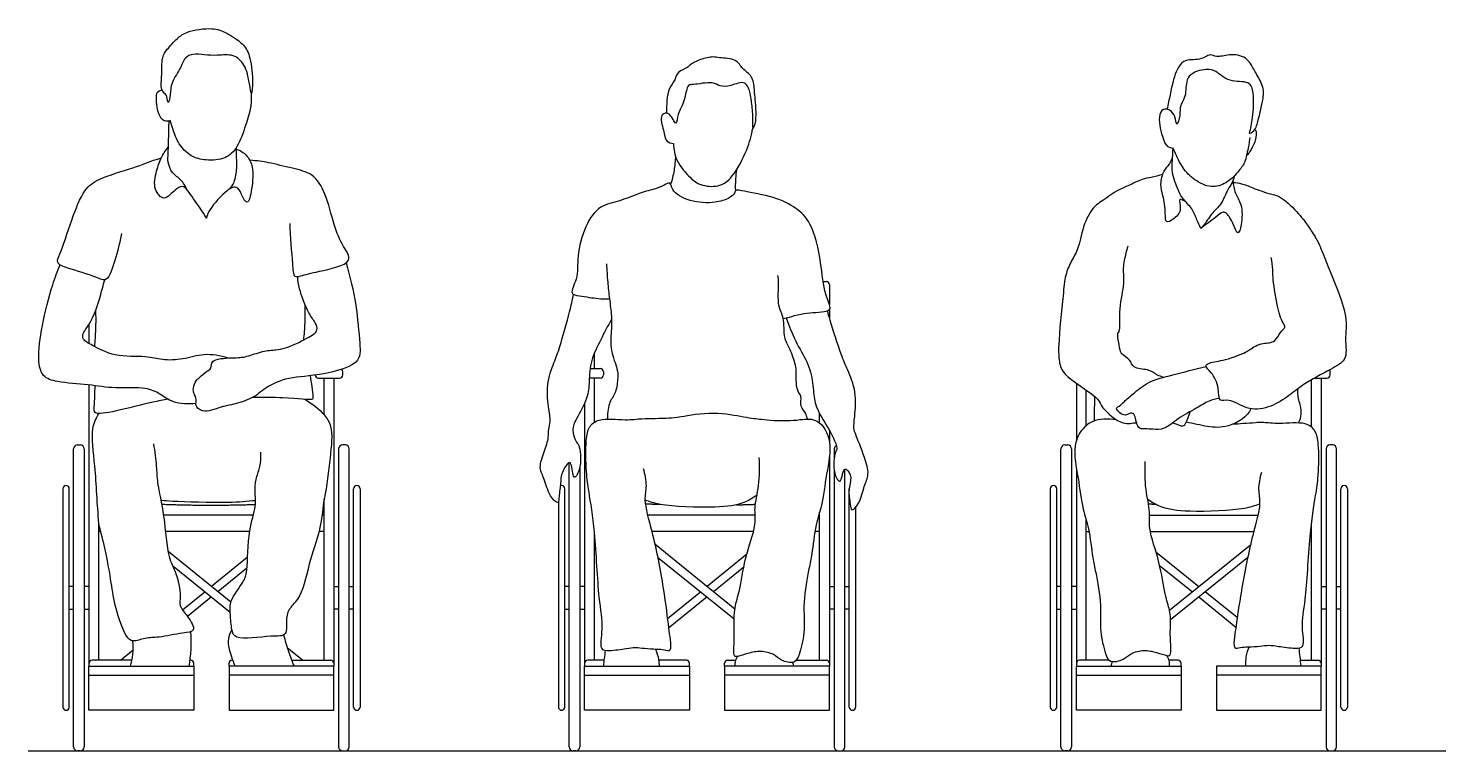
# Model space of a CAD drawing. Header units: millimetres. Extents: x 71.6 to 121.6, y 1.1 to 34.5.
# Drawn here: x 71.892 to 74.639, y 11.506 to 12.913 of the extents above; entities that cross this region are included whole.
import ezdxf

# ---------------------------------------------------------------- set-up
doc = ezdxf.new("R2010")
doc.units = ezdxf.units.MM

msp = doc.modelspace()

# ---------------------------------------------------------------- linework, layer by layer
for p, q in [((73.4523, 12.3647), (73.4523, 12.3491)), ((72.0103, 12.3363), (72.0103, 12.2991)), ((72.9946, 12.2504), (72.9946, 12.2804)), ((72.468, 12.16), (72.468, 12.2313)), ((72.4871, 12.2313), (72.4871, 11.6766)), ((72.9946, 12.1458), (72.9946, 12.2313)), ((74.391, 12.1367), (74.391, 12.2281)), ((74.4101, 12.2313), (74.4101, 11.6766)), ((72.0103, 12.2182), (72.0103, 11.6766)), ((73.9333, 12.2217), (73.9333, 12.1103)), ((73.9524, 12.1387), (73.9524, 12.2084)), ((72.9755, 12.1827), (72.9755, 11.6766)), ((73.4332, 12.1443), (73.4332, 12.1627)), ((73.4523, 12.1299), (73.4523, 12.1076)), ((73.4523, 12.0786), (73.4523, 11.6766)), ((73.9333, 12.0553), (73.9333, 11.6766)), ((72.468, 11.6825), (72.468, 11.9961)), ((74.2901, 11.987), (74.2901, 11.987)), ((73.4332, 11.6825), (73.4332, 11.9703)), ((73.9524, 11.6825), (73.9524, 11.955)), ((72.0294, 11.6825), (72.0294, 11.9488)), ((72.9946, 11.6825), (72.9946, 11.932)), ((74.391, 11.6825), (74.391, 11.9464)), ((73.2681, 11.782), (73.1124, 11.908)), ((74.1146, 11.7797), (74.2724, 11.9073)), ((72.2866, 11.7953), (72.164, 11.8944)), ((72.3192, 11.8829), (72.2487, 11.8259)), ((73.2915, 11.8886), (73.2139, 11.8259)), ((74.0883, 11.8934), (74.1717, 11.8259)), ((71.9803, 11.826), (71.972, 11.826)), ((72.0103, 11.826), (72.0009, 11.826)), ((72.4871, 11.826), (72.4965, 11.826)), ((72.5171, 11.826), (72.5254, 11.826)), ((72.9455, 11.826), (72.9372, 11.826)), ((72.9755, 11.826), (72.9661, 11.826)), ((73.4523, 11.826), (73.4617, 11.826)), ((73.4823, 11.826), (73.4906, 11.826)), ((73.9033, 11.826), (73.895, 11.826)), ((73.9333, 11.826), (73.9239, 11.826)), ((74.4101, 11.826), (74.4195, 11.826)), ((74.4401, 11.826), (74.4484, 11.826)), ((71.972, 11.7815), (71.9803, 11.7815)), ((72.0009, 11.7815), (72.0103, 11.7815)), ((72.4965, 11.7815), (72.4871, 11.7815)), ((72.5254, 11.7815), (72.5171, 11.7815)), ((72.9372, 11.7815), (72.9455, 11.7815)), ((72.9661, 11.7815), (72.9755, 11.7815)), ((73.4617, 11.7815), (73.4523, 11.7815)), ((73.4906, 11.7815), (73.4823, 11.7815)), ((73.895, 11.7815), (73.9033, 11.7815)), ((73.9239, 11.7815), (73.9333, 11.7815)), ((74.4195, 11.7815), (74.4101, 11.7815)), ((74.4484, 11.7815), (74.4401, 11.7815)), ((72.4259, 11.6825), (72.3965, 11.7064)), ((71.8919, 11.5061), (77.3862, 11.5061))]:
    msp.add_line(p, q)
for points in [[(72.3303, 11.9646), (72.1555, 11.9646)], [(72.468, 11.9646), (72.4642, 11.9646)], [(73.3076, 11.9646), (73.0982, 11.9646)], [(73.4332, 11.9646), (73.4315, 11.9646)], [(74.0759, 11.9646), (74.2868, 11.9646)], [(72.0333, 11.9327), (72.0294, 11.9327)], [(72.3231, 11.9327), (72.1592, 11.9327)], [(72.468, 11.9327), (72.4582, 11.9327)], [(73.3043, 11.9327), (73.1065, 11.9327)], [(73.4332, 11.9327), (73.4242, 11.9327)], [(73.9524, 11.9327), (73.9578, 11.9327)], [(74.0773, 11.9327), (74.2786, 11.9327)], [(74.3895, 11.9327), (74.391, 11.9327)], [(73.1177, 11.8833), (73.2667, 11.7628)], [(74.2669, 11.8825), (74.1166, 11.7609)], [(72.1728, 11.8668), (72.2852, 11.7759)], [(72.3179, 11.8614), (72.2613, 11.8157)], [(73.2854, 11.8633), (73.2265, 11.8157)], [(74.0954, 11.8671), (74.1591, 11.8157)], [(72.1925, 11.7804), (72.2361, 11.8157)], [(73.1367, 11.7635), (73.2013, 11.8157)], [(74.2465, 11.7654), (74.1843, 11.8157)], [(72.2487, 11.8055), (72.2021, 11.7678)], [(73.2139, 11.8055), (73.139, 11.7449)], [(74.1717, 11.8055), (74.2439, 11.747)], [(72.0715, 11.6825), (72.0965, 11.7028)], [(72.0103, 11.6534), (72.2144, 11.6534)], [(72.4871, 11.6534), (72.283, 11.6534)], [(72.9755, 11.6534), (73.1796, 11.6534)], [(73.4523, 11.6534), (73.2482, 11.6534)], [(73.9333, 11.6534), (74.1374, 11.6534)], [(74.4101, 11.6534), (74.206, 11.6534)]]:
    msp.add_lwpolyline(points)
for points in [[(72.2144, 11.6707), (72.2144, 11.5849), (72.0103, 11.5849), (72.0103, 11.6707)], [(72.283, 11.6707), (72.283, 11.5849), (72.4871, 11.5849), (72.4871, 11.6707)], [(73.1796, 11.6707), (73.1796, 11.5849), (72.9755, 11.5849), (72.9755, 11.6707)], [(73.2482, 11.6707), (73.2482, 11.5849), (73.4523, 11.5849), (73.4523, 11.6707)], [(74.1374, 11.6707), (74.1374, 11.5849), (73.9333, 11.5849), (73.9333, 11.6707)], [(74.206, 11.6707), (74.206, 11.5849), (74.4101, 11.5849), (74.4101, 11.6707)]]:
    msp.add_lwpolyline(points, close=True)
for centre, radius, start, end in [((73.4459, 12.413), 0.00635, 360, 90), ((72.4569, 12.2377), 0.00635, 182.2264, 270), ((72.4982, 12.2377), 0.00635, 270, 0), ((72.4982, 12.244), 0.00635, 360, 45.6939), ((73.0057, 12.244), 0.00635, 0, 90), ((73.0057, 12.2377), 0.00635, 270, 0), ((73.9222, 12.2377), 0.00635, 211.5405, 248.5269), ((74.4212, 12.2377), 0.00635, 270, 0), ((74.4212, 12.244), 0.00635, 360, 33.9272), ((71.9878, 12.0939), 0.00748, 90, 180), ((71.9934, 12.0939), 0.00748, 0, 90), ((72.504, 12.0939), 0.00748, 90, 180), ((72.5097, 12.0939), 0.00748, 0, 90), ((73.4692, 12.0939), 0.00748, 117.6665, 180), ((73.9107, 12.0939), 0.00748, 90, 180), ((73.9164, 12.0939), 0.00748, 0, 90), ((74.427, 12.0939), 0.00748, 90, 180), ((74.4326, 12.0939), 0.00748, 0, 90), ((71.9656, 12.0163), 0.00635, 90, 180), ((71.9656, 12.0163), 0.00635, 0, 90), ((72.5318, 12.0163), 0.00635, 90, 180), ((72.5318, 12.0163), 0.00635, 0, 90), ((72.9308, 12.0163), 0.00635, 90, 113.4526), ((72.9308, 12.0163), 0.00635, 0, 90), ((73.497, 12.0163), 0.00635, 158.4018, 180), ((73.8886, 12.0163), 0.00635, 90, 180), ((73.8886, 12.0163), 0.00635, 0, 90), ((74.4548, 12.0163), 0.00635, 90, 180), ((74.4548, 12.0163), 0.00635, 0, 90), ((72.0163, 11.6766), 0.00593, 90, 180), ((72.2085, 11.6766), 0.00593, 0, 90), ((72.2889, 11.6766), 0.00593, 90, 180), ((72.4811, 11.6766), 0.00593, 0, 90), ((72.9815, 11.6766), 0.00593, 90, 180), ((73.1737, 11.6766), 0.00593, 0, 90), ((73.2541, 11.6766), 0.00593, 90, 180), ((73.4463, 11.6766), 0.00593, 0, 90), ((73.9393, 11.6766), 0.00593, 90, 180), ((74.1314, 11.6766), 0.00593, 0, 90), ((74.4041, 11.6766), 0.00593, 0, 90), ((71.9656, 11.5913), 0.00635, 180, 270), ((71.9656, 11.5913), 0.00635, 270, 0), ((72.5318, 11.5913), 0.00635, 180, 270), ((72.5318, 11.5913), 0.00635, 270, 0), ((72.9308, 11.5913), 0.00635, 180, 270), ((72.9308, 11.5913), 0.00635, 270, 0), ((73.497, 11.5913), 0.00635, 180, 270), ((73.497, 11.5913), 0.00635, 270, 0), ((73.8886, 11.5913), 0.00635, 180, 270), ((73.8886, 11.5913), 0.00635, 270, 0), ((74.4548, 11.5913), 0.00635, 180, 270), ((74.4548, 11.5913), 0.00635, 270, 0), ((71.9878, 11.5136), 0.00748, 180, 270), ((71.9934, 11.5136), 0.00748, 270, 360), ((72.504, 11.5136), 0.00748, 180, 270), ((72.5097, 11.5136), 0.00748, 270, 0), ((72.953, 11.5136), 0.00748, 180, 270), ((72.9586, 11.5136), 0.00748, 270, 360), ((73.4692, 11.5136), 0.00748, 180, 270), ((73.4749, 11.5136), 0.00748, 270, 0), ((73.9107, 11.5136), 0.00748, 180, 270), ((73.9164, 11.5136), 0.00748, 270, 360), ((74.427, 11.5136), 0.00748, 180, 270), ((74.4326, 11.5136), 0.00748, 270, 0)]:
    msp.add_arc(centre, radius, start, end)
for points, degree, knots in [([(72.3268, 12.7858), (72.328, 12.7859), (72.3298, 12.8163), (72.3249, 12.8589), (72.3107, 12.8837), (72.2783, 12.9042), (72.2507, 12.9151), (72.2009, 12.9076), (72.1824, 12.8937), (72.1621, 12.8716), (72.1511, 12.8562), (72.1527, 12.8185), (72.1496, 12.7961), (72.1567, 12.7858), (72.163, 12.781), (72.1635, 12.7624), (72.1698, 12.7811), (72.1678, 12.8052), (72.1881, 12.8315), (72.1955, 12.856), (72.2136, 12.8635), (72.2352, 12.8609), (72.2602, 12.8589), (72.2923, 12.8635), (72.3156, 12.8414), (72.3224, 12.8087), (72.3257, 12.7858), (72.3268, 12.7858)], 3, [0, 0, 0, 0, 0.290667, 0.68538, 0.985629, 1.329911, 1.648129, 2.042162, 2.322802, 2.627933, 2.876006, 3.22447, 3.497727, 3.684154, 3.851794, 4.044479, 4.232385, 4.523945, 4.850292, 5.133782, 5.370171, 5.633856, 5.924306, 6.241463, 6.54514, 6.89525, 7.147264, 7.147264, 7.147264, 7.147264]), ([(73.2997, 12.7727), (73.3009, 12.7623), (73.3035, 12.7457), (73.301, 12.7107), (73.3096, 12.729), (73.3097, 12.7542), (73.3064, 12.7918), (73.3037, 12.82), (73.282, 12.8327), (73.272, 12.8536), (73.2384, 12.8547), (73.2257, 12.858), (73.2012, 12.8528), (73.1807, 12.8424), (73.1763, 12.8351), (73.1552, 12.8287), (73.1524, 12.8115), (73.1386, 12.7957), (73.1357, 12.7723), (73.1346, 12.7557), (73.135, 12.7472)], 3, [0, 0, 0, 0, 0.319947, 0.598587, 0.774323, 1.074349, 1.431344, 1.726836, 1.997347, 2.26212, 2.573366, 2.784271, 3.064434, 3.332339, 3.497001, 3.745359, 3.97528, 4.230912, 4.506084, 4.794186, 4.794186, 4.794186, 4.794186]), ([(74.2705, 12.7077), (74.28, 12.7114), (74.2862, 12.7257), (74.297, 12.7731), (74.2992, 12.797), (74.2847, 12.8227), (74.2786, 12.8327), (74.2649, 12.859), (74.2317, 12.863), (74.2068, 12.8547), (74.1935, 12.8647), (74.1736, 12.8479), (74.1376, 12.8562), (74.1212, 12.8118), (74.1163, 12.784), (74.1117, 12.7645), (74.1097, 12.755)], 3, [0, 0, 0, 0, 0.285277, 0.709038, 1.016547, 1.332937, 1.550235, 1.864571, 2.209362, 2.515558, 2.735431, 3.024106, 3.36543, 3.753371, 4.089984, 4.418849, 4.418849, 4.418849, 4.418849]), ([(74.2705, 12.7077), (74.273, 12.718), (74.2769, 12.7379), (74.2804, 12.7854), (74.2707, 12.8119), (74.2304, 12.8058), (74.2056, 12.8304), (74.187, 12.8344), (74.1459, 12.8246), (74.1473, 12.7891), (74.143, 12.7737), (74.1346, 12.7619), (74.1361, 12.745), (74.1284, 12.7173), (74.1259, 12.7427), (74.1161, 12.7541), (74.1011, 12.7573), (74.0908, 12.7387), (74.1014, 12.6979), (74.1084, 12.6822), (74.1178, 12.6797), (74.1218, 12.6795)], 3, [0, 0, 0, 0, 0.319143, 0.710056, 0.979211, 1.31572, 1.638783, 1.886452, 2.225261, 2.540245, 2.768081, 2.971456, 3.220675, 3.459106, 3.678319, 3.907473, 4.103143, 4.337721, 4.706986, 4.938421, 5.135535, 5.135535, 5.135535, 5.135535]), ([(73.2997, 12.7727), (73.2997, 12.777), (73.2986, 12.7847), (73.2899, 12.814), (73.2604, 12.7992), (73.2386, 12.7987), (73.2254, 12.8103), (73.1878, 12.8017), (73.1755, 12.8043), (73.1713, 12.7767), (73.1657, 12.7621), (73.157, 12.7475), (73.1546, 12.722), (73.1475, 12.7364), (73.1421, 12.7443), (73.1354, 12.7486), (73.1205, 12.744), (73.1299, 12.7138), (73.1325, 12.692), (73.144, 12.6888), (73.1486, 12.688)], 3, [0, 0, 0, 0, 0.206284, 0.481417, 0.774919, 1.03388, 1.262669, 1.60623, 1.784623, 2.064562, 2.298556, 2.545702, 2.785887, 2.956904, 3.144811, 3.296552, 3.478768, 3.784885, 4.051408, 4.263898, 4.263898, 4.263898, 4.263898]), ([(72.1684, 12.7329), (72.1648, 12.7317), (72.1556, 12.7297), (72.1452, 12.7452), (72.142, 12.7641), (72.141, 12.7812), (72.1434, 12.7909), (72.1527, 12.7926)], 3, [0, 0, 0, 0, 0.220498, 0.483095, 0.771955, 1.047088, 1.262745, 1.262745, 1.262745, 1.262745]), ([(72.3256, 12.7887), (72.3265, 12.7792), (72.3269, 12.7593), (72.3151, 12.7233), (72.3013, 12.6814), (72.2767, 12.6566), (72.2383, 12.6548), (72.2082, 12.6618), (72.1839, 12.6868), (72.1749, 12.7123), (72.1699, 12.7276), (72.1684, 12.7329)], 3, [0, 0, 0, 0, 0.305984, 0.65916, 1.040094, 1.366292, 1.710746, 2.02667, 2.355366, 2.676584, 2.855071, 2.855071, 2.855071, 2.855071]), ([(72.2018, 12.5979), (72.1984, 12.6048), (72.1907, 12.6185), (72.1709, 12.6299), (72.1631, 12.6548), (72.1647, 12.6665), (72.1657, 12.7093), (72.1661, 12.7264), (72.1663, 12.7323)], 3, [0, 0, 0, 0, 0.274309, 0.542098, 0.819818, 1.117372, 1.508265, 1.712144, 1.712144, 1.712144, 1.712144]), ([(73.1486, 12.688), (73.149, 12.6768), (73.1522, 12.6542), (73.1808, 12.6208), (73.2005, 12.6062), (73.2374, 12.6024), (73.2657, 12.6226), (73.2933, 12.6764), (73.3005, 12.7037), (73.3032, 12.7179)], 3, [0, 0, 0, 0, 0.3322, 0.701614, 0.983939, 1.309402, 1.635561, 2.074199, 2.451852, 2.451852, 2.451852, 2.451852]), ([(74.2714, 12.7001), (74.2675, 12.6758), (74.2634, 12.6639), (74.2634, 12.6528), (74.2475, 12.6312), (74.2259, 12.61), (74.1952, 12.6005), (74.1625, 12.6164), (74.1402, 12.6395), (74.1281, 12.6644), (74.1237, 12.6745), (74.1218, 12.6795)], 3, [0, 0, 0, 0, 0.246381, 0.547941, 0.84003, 1.149836, 1.459647, 1.792292, 2.116537, 2.411115, 2.638182, 2.638182, 2.638182, 2.638182]), ([(74.2815, 12.7156), (74.285, 12.7103), (74.2827, 12.6929), (74.2722, 12.674), (74.2684, 12.6682), (74.2641, 12.6636)], 3, [0.1035895, 0.1035895, 0.1035895, 0.1035895, 0.3831945, 0.6861859, 0.9129752, 0.9129752, 0.9129752, 0.9129752]), ([(72.239, 12.5431), (72.2316, 12.5563), (72.2147, 12.5777), (72.1946, 12.6117), (72.1779, 12.5966), (72.1678, 12.5892), (72.1556, 12.5767), (72.1341, 12.5997), (72.1412, 12.635), (72.1502, 12.6602), (72.1584, 12.6737), (72.1649, 12.6815)], 3, [0, 0, 0, 0, 0.398585, 0.731302, 0.967051, 1.188362, 1.402, 1.689101, 2.040509, 2.355477, 2.606687, 2.606687, 2.606687, 2.606687]), ([(72.2974, 12.6774), (72.3078, 12.6738), (72.3198, 12.6638), (72.3309, 12.6417), (72.3287, 12.6034), (72.3195, 12.5635), (72.3071, 12.5903), (72.2981, 12.608), (72.2729, 12.5945), (72.2419, 12.5568), (72.2403, 12.5474), (72.239, 12.5431)], 3, [0.004957, 0.004957, 0.004957, 0.004957, 0.270691, 0.54704, 0.919573, 1.219185, 1.466198, 1.704097, 1.981944, 2.382663, 2.59423, 2.59423, 2.59423, 2.59423]), ([(72.2849, 12.6), (72.288, 12.6041), (72.2945, 12.6128), (72.299, 12.6434), (72.2975, 12.6587), (72.2975, 12.6735), (72.2973, 12.6807)], 3, [0, 0, 0, 0, 0.224209, 0.538914, 0.853254, 1.119914, 1.119914, 1.119914, 1.119914]), ([(74.1757, 12.5231), (74.1732, 12.5288), (74.1677, 12.5399), (74.1595, 12.5623), (74.1401, 12.5798), (74.1294, 12.6006), (74.1179, 12.6364), (74.1207, 12.654), (74.1212, 12.6712), (74.1218, 12.6795)], 3, [0, 0, 0, 0, 0.243821, 0.519241, 0.803178, 1.082641, 1.424103, 1.666701, 1.950289, 1.950289, 1.950289, 1.950289]), ([(72.0734, 12.5132), (72.0709, 12.4953), (72.0613, 12.4643), (72.0475, 12.416), (72.0224, 12.4304), (71.9711, 12.444), (71.9446, 12.4553), (71.9557, 12.4758), (71.9761, 12.5398), (71.9988, 12.5983), (72.03, 12.6218), (72.0976, 12.64), (72.1298, 12.6538), (72.1514, 12.6607)], 3, [0, 0, 0, 0, 0.422662, 0.784785, 1.045592, 1.478071, 1.753068, 1.988787, 2.465729, 2.919923, 3.2676, 3.739645, 4.16341, 4.16341, 4.16341, 4.16341]), ([(72.4013, 12.5327), (72.401, 12.5066), (72.4075, 12.4594), (72.4074, 12.4264), (72.4251, 12.4314), (72.4565, 12.4394), (72.5299, 12.4543), (72.503, 12.49), (72.4862, 12.53), (72.4732, 12.5903), (72.4474, 12.6308), (72.4067, 12.6398), (72.3597, 12.6515), (72.3393, 12.6545), (72.3232, 12.6559)], 3, [0, 0, 0, 0, 0.506111, 0.793399, 0.98696, 1.337789, 1.782944, 2.088749, 2.478729, 2.93054, 3.312778, 3.674831, 4.072704, 4.391662, 4.391662, 4.391662, 4.391662]), ([(73.1524, 12.6637), (73.1522, 12.6543), (73.1502, 12.6344), (73.1459, 12.6177), (73.1431, 12.6089)], 3, [0.0417747, 0.0417747, 0.0417747, 0.0417747, 0.3255057, 0.6262735, 0.6262735, 0.6262735, 0.6262735]), ([(74.1464, 12.5746), (74.143, 12.577), (74.1291, 12.5849), (74.1408, 12.5576), (74.1235, 12.5409), (74.1062, 12.5318), (74.1073, 12.5552), (74.1026, 12.5867), (74.0958, 12.6081), (74.1026, 12.6359), (74.1154, 12.6473), (74.1193, 12.658), (74.1209, 12.6631)], 3, [0, 0, 0, 0, 0.200871, 0.445128, 0.723921, 0.930444, 1.163273, 1.492756, 1.765233, 2.057057, 2.290443, 2.518231, 2.518231, 2.518231, 2.518231]), ([(73.3622, 12.3479), (73.3663, 12.3487), (73.3754, 12.3501), (73.3969, 12.358), (73.44, 12.3601), (73.4586, 12.3647), (73.4405, 12.3984), (73.4376, 12.455), (73.4192, 12.5346), (73.3883, 12.5632), (73.3476, 12.5845), (73.2863, 12.595), (73.2682, 12.5992), (73.269, 12.5917), (73.2564, 12.5803), (73.2282, 12.5716), (73.1813, 12.5734), (73.1441, 12.5941), (73.1438, 12.6151), (73.129, 12.6062), (73.1131, 12.5996), (73.0822, 12.5923), (73.0444, 12.5752), (73.0036, 12.5689), (72.9752, 12.5282), (72.9599, 12.4688), (72.9638, 12.4266), (72.9444, 12.3946), (72.9676, 12.3914), (73.0003, 12.3862), (73.014, 12.3859), (73.0239, 12.386)], 3, [0, 0, 0, 0, 0.202462, 0.480416, 0.86258, 1.060934, 1.371148, 1.818556, 2.303033, 2.66596, 3.050369, 3.436062, 3.674929, 3.887631, 4.117243, 4.418338, 4.811664, 5.170654, 5.381842, 5.57561, 5.817448, 6.133971, 6.502013, 6.855569, 7.24611, 7.664163, 8.04275, 8.34631, 8.574417, 8.92312, 9.128731, 9.128731, 9.128731, 9.128731]), ([(73.2713, 12.6368), (73.2697, 12.6257), (73.2687, 12.608), (73.2691, 12.599), (73.2693, 12.5964)], 3, [0.0543538, 0.0543538, 0.0543538, 0.0543538, 0.3519768, 0.477917, 0.477917, 0.477917, 0.477917]), ([(74.1015, 12.6281), (74.0936, 12.6258), (74.0786, 12.6221), (74.0587, 12.6186), (74.0365, 12.6065), (74.0093, 12.5964), (73.9841, 12.5757), (73.9683, 12.5677), (73.9457, 12.5321), (73.9397, 12.4866), (73.9235, 12.4608), (73.9104, 12.4304), (73.9078, 12.3915), (73.897, 12.2961), (73.8998, 12.2612), (73.9072, 12.234), (73.9767, 12.1964), (73.9809, 12.1749), (74.0216, 12.1379), (74.042, 12.1444), (74.0504, 12.1448)], 3, [0, 0, 0, 0, 0.281282, 0.531808, 0.928888, 1.233535, 1.684712, 1.925236, 2.284936, 2.671475, 2.982953, 3.295258, 3.657952, 4.214846, 4.55945, 4.966396, 5.689384, 5.944048, 6.314497, 6.557356, 6.557356, 6.557356, 6.557356]), ([(74.2408, 12.625), (74.2396, 12.6199), (74.2361, 12.6093), (74.2273, 12.599), (74.2158, 12.5684), (74.1985, 12.5556), (74.1834, 12.5307), (74.1782, 12.5258), (74.1757, 12.5231)], 3, [0, 0, 0, 0, 0.224928, 0.436274, 0.751728, 1.024544, 1.322381, 1.508508, 1.508508, 1.508508, 1.508508]), ([(74.2382, 12.6162), (74.2388, 12.608), (74.2411, 12.5906), (74.257, 12.5702), (74.2562, 12.5328), (74.248, 12.507), (74.2391, 12.5318), (74.2293, 12.5503), (74.2182, 12.5574), (74.204, 12.543), (74.1852, 12.5306), (74.1757, 12.5231)], 3, [0, 0, 0, 0, 0.28278, 0.56655, 0.921782, 1.15329, 1.390323, 1.665476, 1.842352, 2.078439, 2.419569, 2.419569, 2.419569, 2.419569]), ([(74.2385, 12.6126), (74.2441, 12.6122), (74.256, 12.6108), (74.2764, 12.6017), (74.312, 12.5891), (74.3288, 12.587), (74.3594, 12.5614), (74.3805, 12.5336), (74.3875, 12.5232), (74.4058, 12.4956), (74.4166, 12.4637), (74.4471, 12.3928), (74.461, 12.3466), (74.4565, 12.3097), (74.459, 12.2868), (74.4575, 12.2649), (74.4269, 12.2474), (74.3741, 12.2201), (74.3457, 12.1946), (74.3067, 12.1722), (74.264, 12.1684), (74.2329, 12.1934), (74.2093, 12.1829), (74.2121, 12.2138), (74.1986, 12.2418), (74.1818, 12.255), (74.1938, 12.2629), (74.2242, 12.2658), (74.2629, 12.2812), (74.2724, 12.2882), (74.2928, 12.3016), (74.3196, 12.2991), (74.33, 12.3218), (74.342, 12.3308), (74.3326, 12.3418), (74.3234, 12.3745), (74.3157, 12.4244), (74.3162, 12.4423), (74.3139, 12.4586), (74.3129, 12.4667)], 3, [0, 0, 0, 0, 0.232466, 0.505504, 0.854161, 1.082082, 1.583456, 2.050698, 2.260121, 2.580583, 3.054543, 3.76419, 4.319227, 4.652978, 4.933099, 5.176831, 5.502356, 5.944812, 6.296602, 6.635722, 6.990867, 7.347997, 7.584097, 7.855543, 8.186005, 8.416191, 8.582883, 8.906075, 9.274323, 9.461186, 9.851335, 10.134121, 10.339423, 10.533558, 10.726005, 11.20166, 11.770272, 12.008846, 12.290255, 12.290255, 12.290255, 12.290255]), ([(74.0912, 12.2374), (74.0851, 12.2414), (74.0735, 12.2498), (74.0425, 12.2491), (74.0393, 12.2684), (74.0202, 12.2775), (74.018, 12.2887), (74.0113, 12.3205), (74.02, 12.3205), (74.0154, 12.3709), (74.0288, 12.4157), (74.023, 12.4442), (74.0302, 12.4745), (74.0326, 12.4841), (74.034, 12.4888)], 3, [0, 0, 0, 0, 0.265638, 0.558683, 0.78642, 1.033459, 1.221802, 1.44809, 1.676814, 2.009306, 2.395825, 2.70447, 3.012944, 3.231408, 3.231408, 3.231408, 3.231408]), ([(72.2185, 12.1823), (72.2041, 12.1801), (72.1736, 12.1822), (72.1487, 12.2013), (72.1198, 12.2152), (72.0598, 12.2103), (72.0104, 12.2194), (71.9503, 12.2227), (71.9182, 12.2333), (71.9094, 12.2705), (71.9182, 12.3352), (71.9364, 12.4063), (71.9489, 12.4398), (71.954, 12.4522)], 3, [0, 0, 0, 0, 0.379379, 0.693943, 1.011177, 1.447126, 1.865995, 2.309109, 2.621616, 2.948179, 3.414896, 3.933167, 4.24, 4.24, 4.24, 4.24]), ([(72.511, 12.4562), (72.5189, 12.4292), (72.5315, 12.3761), (72.5374, 12.3016), (72.5408, 12.2538), (72.4443, 12.2343), (72.389, 12.2329), (72.3463, 12.2079), (72.3354, 12.1956), (72.2983, 12.1809), (72.269, 12.177), (72.2322, 12.1614), (72.2158, 12.1789), (72.2213, 12.1898), (72.2139, 12.2018), (72.2127, 12.2118), (72.2182, 12.2276), (72.226, 12.2327), (72.2386, 12.245), (72.25, 12.2496), (72.2461, 12.2695), (72.291, 12.271), (72.3174, 12.2721), (72.3473, 12.2847), (72.3746, 12.2867), (72.3933, 12.289), (72.4342, 12.308), (72.4585, 12.3233), (72.4506, 12.3411), (72.4369, 12.3578), (72.4186, 12.4057), (72.4174, 12.4212), (72.4167, 12.4292)], 3, [0, 0, 0, 0, 0.52614, 1.022063, 1.371461, 1.903612, 2.355524, 2.73514, 2.970333, 3.318449, 3.647127, 3.993693, 4.233547, 4.417449, 4.622085, 4.806387, 5.031176, 5.209026, 5.447832, 5.636625, 5.84339, 6.196357, 6.508234, 6.829283, 7.123582, 7.373167, 7.761947, 8.049996, 8.267144, 8.54185, 8.946278, 9.227727, 9.227727, 9.227727, 9.227727]), ([(73.0183, 12.4542), (73.0187, 12.4423), (73.0202, 12.4184), (73.0237, 12.3864), (73.0286, 12.3516), (73.0277, 12.3228), (73.0245, 12.2855), (73.0402, 12.25), (73.0403, 12.2325), (73.0377, 12.2033), (73.0233, 12.1863), (73.0201, 12.1665), (73.0198, 12.1517)], 3, [0, 0, 0, 0, 0.360742, 0.706313, 1.060622, 1.385481, 1.755616, 2.123698, 2.378921, 2.694762, 2.985295, 3.284241, 3.284241, 3.284241, 3.284241]), ([(72.2813, 12.2707), (72.2663, 12.2753), (72.2341, 12.2809), (72.1941, 12.267), (72.1527, 12.2659), (72.1199, 12.2755), (72.0606, 12.2716), (72.0194, 12.2942), (71.9978, 12.3056), (71.9974, 12.3202), (72.0215, 12.347), (72.036, 12.4067), (72.0395, 12.4174), (72.041, 12.4229)], 3, [0, 0, 0, 0, 0.393464, 0.765683, 1.125802, 1.461501, 1.898611, 2.294595, 2.560295, 2.745175, 3.088093, 3.535066, 3.771228, 3.771228, 3.771228, 3.771228]), ([(73.4095, 12.1519), (73.4085, 12.1558), (73.4068, 12.1641), (73.3942, 12.1759), (73.3996, 12.1977), (73.3865, 12.2082), (73.3881, 12.2459), (73.3862, 12.2599), (73.3746, 12.292), (73.3627, 12.3097), (73.3654, 12.3501), (73.3504, 12.3706), (73.3543, 12.4175), (73.3526, 12.4267), (73.3521, 12.4315)], 3, [0, 0, 0, 0, 0.199335, 0.427301, 0.678373, 0.901531, 1.23974, 1.470908, 1.793804, 2.065963, 2.413131, 2.707719, 3.087502, 3.30568, 3.30568, 3.30568, 3.30568]), ([(73.028, 12.3458), (73.0204, 12.3329), (73.007, 12.3063), (72.9868, 12.267), (72.9843, 12.2248), (72.9826, 12.1922), (72.9598, 12.1536), (72.9495, 12.1321), (72.9584, 12.1065), (72.9658, 12.1024), (72.9712, 12.0618), (72.9527, 12.0253), (72.9508, 12.068), (72.9424, 12.0678), (72.9291, 12.0447), (72.9296, 12.0274), (72.9255, 12.0046), (72.9253, 11.9839), (72.9048, 12.0038), (72.8986, 12.0349), (72.885, 12.057), (72.8973, 12.0879), (72.9061, 12.1157), (72.9048, 12.1319), (72.9096, 12.148), (72.9059, 12.172), (72.8996, 12.2188), (72.9161, 12.2626), (72.9279, 12.292), (72.9467, 12.3616), (72.9515, 12.383), (72.954, 12.3943)], 3, [0, 0, 0, 0, 0.383904, 0.76435, 1.130623, 1.459903, 1.841753, 2.107994, 2.349974, 2.563949, 2.96288, 3.260067, 3.577301, 3.760791, 4.071104, 4.338152, 4.650654, 4.828951, 5.069914, 5.400529, 5.682465, 6.004395, 6.315328, 6.541375, 6.767043, 7.046169, 7.440461, 7.824457, 8.157399, 8.635622, 8.973325, 8.973325, 8.973325, 8.973325]), ([(72.0215, 12.293), (72.0225, 12.3042), (72.024, 12.3265), (72.0241, 12.3514), (72.0237, 12.3638)], 3, [0, 0, 0, 0, 0.3319622, 0.6817986, 0.6817986, 0.6817986, 0.6817986]), ([(72.4302, 12.3768), (72.4308, 12.3645), (72.431, 12.3397), (72.4292, 12.317), (72.4279, 12.3057)], 3, [0, 0, 0, 0, 0.3488884, 0.6833372, 0.6833372, 0.6833372, 0.6833372]), ([(73.368, 12.349), (73.3805, 12.3139), (73.395, 12.2878), (73.4169, 12.2494), (73.4212, 12.2073), (73.4242, 12.1749), (73.4486, 12.1373), (73.4598, 12.1162), (73.4692, 12.0929), (73.462, 12.0886), (73.4583, 12.0478), (73.4753, 12.0205), (73.4784, 12.0548), (73.4868, 12.0549), (73.4971, 12.0408), (73.4879, 12.0125), (73.4929, 11.9899), (73.4941, 11.9692), (73.5136, 11.99), (73.5186, 12.0213), (73.5312, 12.0439), (73.5185, 12.0855), (73.5046, 12.1179), (73.499, 12.1338), (73.5017, 12.1579), (73.5061, 12.205), (73.4877, 12.248), (73.4747, 12.2769), (73.4561, 12.3358), (73.4499, 12.3571), (73.4484, 12.3625)], 3, [0, 0, 0, 0, 0.383904, 0.76435, 1.130623, 1.459903, 1.841753, 2.107994, 2.349974, 2.563949, 2.96288, 3.260067, 3.577301, 3.760791, 4.071104, 4.338152, 4.650654, 4.828951, 5.069914, 5.400529, 5.682465, 6.004395, 6.541375, 6.767043, 7.046169, 7.440461, 7.824457, 8.157399, 8.635622, 8.808395, 8.808395, 8.808395, 8.808395]), ([(74.2118, 12.1918), (74.2049, 12.1908), (74.1905, 12.1878), (74.1666, 12.1719), (74.1314, 12.1546), (74.1062, 12.1307), (74.0824, 12.1319), (74.0674, 12.1329), (74.0502, 12.1319), (74.0495, 12.1602), (74.038, 12.1655), (74.0268, 12.1548), (74.0073, 12.1736), (74.0167, 12.1758), (74.0266, 12.1866), (74.0447, 12.2014), (74.0739, 12.2268), (74.1222, 12.2374), (74.1641, 12.2495), (74.1858, 12.2544)], 3, [0, 0, 0, 0, 0.259085, 0.561469, 0.921195, 1.250551, 1.515754, 1.740268, 1.945556, 2.223926, 2.394575, 2.611642, 2.820518, 3.038796, 3.263199, 3.5331, 3.880603, 4.278734, 4.742213, 4.742213, 4.742213, 4.742213]), ([(72.4413, 12.2362), (72.4429, 12.2237), (72.4468, 12.1956), (72.4466, 12.1872), (72.4109, 12.1938), (72.3494, 12.1938), (72.3282, 12.1936)], 3, [0.0467003, 0.0467003, 0.0467003, 0.0467003, 0.3394529, 0.4782152, 0.7553974, 0.9009846, 0.9009846, 0.9009846, 0.9009846]), ([(72.1645, 12.1903), (72.1555, 12.1888), (72.1263, 12.1836), (72.0611, 12.1658), (72.0179, 12.1595), (72.0216, 12.1754), (72.0216, 12.2125), (72.0227, 12.2166)], 3, [0.217005, 0.217005, 0.217005, 0.217005, 0.407075, 0.780897, 1.11995, 1.3012, 1.506014, 1.506014, 1.506014, 1.506014]), ([(74.3656, 12.1443), (74.3679, 12.1481), (74.3724, 12.1561), (74.3701, 12.1803), (74.3647, 12.1914), (74.3644, 12.2049), (74.3652, 12.2112)], 3, [0, 0, 0, 0, 0.2097362, 0.4835642, 0.6903293, 0.9410086, 0.9410086, 0.9410086, 0.9410086]), ([(73.9687, 12.196), (73.9682, 12.1827), (73.9679, 12.159), (73.9678, 12.15), (73.9677, 12.1485)], 3, [0.1361753, 0.1361753, 0.1361753, 0.1361753, 0.2744638, 0.3131949, 0.3131949, 0.3131949, 0.3131949]), ([(74.2728, 12.172), (74.268, 12.1571), (74.2298, 12.1334), (74.1892, 12.1361), (74.1608, 12.1431), (74.1473, 12.1457)], 3, [0.250282, 0.250282, 0.250282, 0.250282, 0.702863, 1.081344, 1.454098, 1.454098, 1.454098, 1.454098]), ([(72.0294, 11.9488), (72.0264, 11.9858), (72.0237, 12.0561), (72.0125, 12.1324), (72.0244, 12.1534), (72.0294, 12.1628)], 3, [6.815526, 6.815526, 6.815526, 6.815526, 7.420216, 7.910452, 8.233641, 8.233641, 8.233641, 8.233641]), ([(72.468, 12.16), (72.4734, 12.1532), (72.4863, 12.1377), (72.4796, 12.0729), (72.4739, 12.0224), (72.468, 11.9961)], 3, [0.483087, 0.483087, 0.483087, 0.483087, 0.775281, 1.223423, 1.739092, 1.739092, 1.739092, 1.739092]), ([(73.0896, 12.0555), (73.0928, 12.0448), (73.0975, 12.0214), (73.0893, 11.9924), (73.1091, 11.9291), (73.1297, 11.8242), (73.1384, 11.7481), (73.1418, 11.7253), (73.1448, 11.6978), (73.1296, 11.703), (73.1139, 11.7036), (73.0935, 11.7044), (73.0744, 11.7075), (73.0563, 11.7043), (73.0253, 11.6999), (73.0032, 11.7016), (73.0136, 11.749), (73.0017, 11.8034), (72.9972, 11.929), (72.9842, 12.0097), (72.9781, 12.0476), (72.9773, 12.1109), (72.983, 12.1367), (73.0033, 12.1552), (73.055, 12.1486), (73.0863, 12.1533), (73.113, 12.1528), (73.1444, 12.1545), (73.1546, 12.1547), (73.2267, 12.1682), (73.2941, 12.1539), (73.317, 12.1521), (73.344, 12.1483), (73.3793, 12.1486), (73.4076, 12.1524), (73.4328, 12.1539), (73.4597, 12.1072), (73.4456, 12.0449), (73.4388, 11.9834), (73.4249, 11.9481), (73.4187, 11.8883), (73.4121, 11.8611), (73.3995, 11.7912), (73.4062, 11.7396), (73.3943, 11.6945), (73.3853, 11.6743), (73.3572, 11.6809), (73.3445, 11.695), (73.3179, 11.7015), (73.2947, 11.6962), (73.2729, 11.6889), (73.2645, 11.6889), (73.2676, 11.725), (73.2666, 11.746), (73.2662, 11.7849), (73.2789, 11.8185), (73.2861, 11.8803), (73.3112, 11.9453), (73.3048, 11.9782), (73.3167, 12.0234), (73.3166, 12.0588), (73.3158, 12.0769)], 3, [0, 0, 0, 0, 0.333732, 0.637589, 1.093118, 1.713585, 2.239349, 2.52443, 2.783088, 2.980512, 3.23493, 3.560141, 3.826909, 4.088428, 4.43688, 4.677909, 5.029953, 5.509584, 6.159394, 6.672867, 7.035186, 7.480717, 7.794619, 8.09416, 8.527527, 8.877513, 9.187332, 9.527143, 9.90027, 10.311912, 10.695411, 11.134684, 11.462645, 11.902385, 11.902385, 12.258868, 12.67263, 13.125004, 13.583085, 13.94826, 14.379296, 14.693713, 15.167883, 15.633852, 16.019191, 16.266724, 16.566911, 16.829049, 17.136415, 17.442793, 17.717717, 17.930535, 18.196869, 18.471279, 18.865576, 19.214747, 19.669156, 20.147438, 20.470576, 20.854759, 21.277051, 21.277051, 21.277051, 21.277051]), ([(74.0127, 12.1497), (73.9937, 12.1535), (73.9695, 12.1519), (73.9517, 12.1397), (73.943, 12.1295), (73.937, 12.1215), (73.9252, 12.093), (73.9377, 12.0375), (73.9445, 11.9761), (73.9583, 11.9407), (73.9646, 11.881), (73.9711, 11.8538), (73.9838, 11.7839), (73.977, 11.7445), (73.9889, 11.6964), (73.998, 11.6762), (74.026, 11.6828), (74.0388, 11.6969), (74.0653, 11.7034), (74.0885, 11.6981), (74.1104, 11.6908), (74.1188, 11.6907), (74.1157, 11.73), (74.1167, 11.751), (74.117, 11.7776), (74.1043, 11.8112), (74.0972, 11.873), (74.072, 11.938), (74.0784, 11.9708), (74.0665, 12.016), (74.0667, 12.0514), (74.0674, 12.0695)], 3, [-0.991335, -0.991335, -0.991335, -0.991335, -0.363499, 0, 0, 0, 0.267177, 0.71955, 1.177632, 1.542806, 1.973842, 2.288259, 2.76243, 3.228398, 3.613737, 3.86127, 4.161457, 4.423596, 4.730961, 5.037339, 5.312263, 5.525082, 5.791416, 6.065826, 6.460123, 6.809293, 7.263702, 7.741985, 8.065122, 8.449306, 8.871597, 8.871597, 8.871597, 8.871597]), ([(74.1214, 12.1448), (74.1292, 12.1417), (74.1412, 12.1354), (74.1481, 12.1456), (74.1518, 12.1581), (74.1547, 12.1662)], 3, [7.1564066, 7.1564066, 7.1564066, 7.1564066, 7.3740851, 7.5548432, 7.7977252, 7.7977252, 7.7977252, 7.7977252]), ([(74.2937, 12.0481), (74.2905, 12.0374), (74.2858, 12.0141), (74.2939, 11.985), (74.2741, 11.9217), (74.2536, 11.8169), (74.2448, 11.7531), (74.2415, 11.7303), (74.2384, 11.7027), (74.2537, 11.7079), (74.2693, 11.7086), (74.2897, 11.7093), (74.3088, 11.7124), (74.3269, 11.7093), (74.358, 11.7049), (74.3801, 11.7066), (74.3696, 11.7539), (74.3816, 11.7961), (74.3861, 11.9217), (74.3991, 12.0023), (74.4052, 12.0403), (74.406, 12.1036), (74.4002, 12.1293), (74.38, 12.1479), (74.3283, 12.1413), (74.2969, 12.1459), (74.2719, 12.1437), (74.2498, 12.1423), (74.2374, 12.1417)], 3, [0, 0, 0, 0, 0.333732, 0.637589, 1.093118, 1.713585, 2.239349, 2.52443, 2.783088, 2.980512, 3.23493, 3.560141, 3.826909, 4.088428, 4.43688, 4.677909, 5.029953, 5.509584, 6.159394, 6.672867, 7.035186, 7.480717, 7.794619, 8.09416, 8.527527, 8.877513, 9.187332, 10.150231, 10.150231, 10.150231, 10.150231]), ([(72.136, 12.1036), (72.1381, 12.0891), (72.1422, 12.0593), (72.1424, 12.0266), (72.1584, 11.9634), (72.1619, 11.8829), (72.1807, 11.8553), (72.1902, 11.8077), (72.1847, 11.7878), (72.2026, 11.7692), (72.2215, 11.7371), (72.19, 11.7361), (72.1469, 11.7255), (72.1207, 11.7273), (72.0956, 11.7165), (72.0797, 11.7302), (72.0609, 11.7852), (72.0537, 11.8335), (72.0448, 11.8874), (72.0338, 11.9309), (72.0294, 11.9488)], 3, [0, 0, 0, 0, 0.410896, 0.763305, 1.266395, 1.817767, 2.17953, 2.598605, 2.867225, 3.178641, 3.505807, 3.791236, 4.208971, 4.528524, 4.826094, 5.077782, 5.541549, 5.983283, 6.484959, 6.815526, 6.815526, 6.815526, 6.815526]), ([(72.468, 11.9961), (72.4662, 11.9786), (72.4601, 11.929), (72.4409, 11.8839), (72.4257, 11.8065), (72.4022, 11.7872), (72.3924, 11.765), (72.3985, 11.7272), (72.3635, 11.7315), (72.2947, 11.7194), (72.2876, 11.7425), (72.2857, 11.7725), (72.2829, 11.7986), (72.3123, 11.8349), (72.3196, 11.8572), (72.3193, 11.9356), (72.3367, 11.9798), (72.333, 12.0093), (72.3342, 12.0345), (72.3436, 12.0563), (72.3455, 12.0756), (72.3451, 12.0834), (72.3447, 12.0872)], 3, [1.739092, 1.739092, 1.739092, 1.739092, 2.008605, 2.534161, 3.066374, 3.393704, 3.695359, 4.032126, 4.358781, 4.855698, 5.114703, 5.452512, 5.770968, 6.174737, 6.484429, 7.026002, 7.460168, 7.787048, 8.095321, 8.398073, 8.667282, 8.876795, 8.876795, 8.876795, 8.876795]), ([(72.3345, 11.993), (72.3176, 11.9913), (72.2816, 11.9879), (72.1732, 11.9912), (72.1588, 11.9927), (72.1513, 11.9932)], 3, [0.053711, 0.053711, 0.053711, 0.053711, 0.474269, 1.107364, 1.397558, 1.397558, 1.397558, 1.397558]), ([(72.1518, 11.9861), (72.2003, 11.9843), (72.2487, 11.9843), (72.2915, 11.9843), (72.3343, 11.9857)], 2, [3.2108794, 3.2108794, 3.2108794, 3.5286452, 3.5286452, 3.809523, 3.809523, 3.809523]), ([(73.3113, 12.0037), (73.3032, 11.998), (73.284, 11.9857), (73.2299, 11.9777), (73.1224, 11.9826), (73.103, 11.9911), (73.0931, 11.9941)], 3, [0, 0, 0, 0, 0.327305, 0.785753, 1.415461, 1.753671, 1.753671, 1.753671, 1.753671]), ([(74.072, 11.9964), (74.0801, 11.9907), (74.0993, 11.9783), (74.1533, 11.9704), (74.2609, 11.9753), (74.2803, 11.9837), (74.2901, 11.9867)], 3, [0, 0, 0, 0, 0.327305, 0.785753, 1.415461, 1.753671, 1.753671, 1.753671, 1.753671]), ([(72.295, 11.6707), (72.2906, 11.6826), (72.2816, 11.7064), (72.2814, 11.7234), (72.2857, 11.7362), (72.2887, 11.7416)], 3, [2.8584283, 2.8584283, 2.8584283, 2.8584283, 3.1551175, 3.4341222, 3.7009735, 3.7009735, 3.7009735, 3.7009735]), ([(72.3894, 11.7315), (72.392, 11.7207), (72.3972, 11.7029), (72.4055, 11.6804), (72.4098, 11.6707)], 3, [0, 0, 0, 0, 0.3574058, 0.6439758, 0.6439758, 0.6439758, 0.6439758]), ([(73.1135, 11.7036), (73.1162, 11.6974), (73.1197, 11.6885), (73.1205, 11.6754), (73.1207, 11.6707)], 3, [0.0206035, 0.0206035, 0.0206035, 0.0206035, 0.2724145, 0.4028789, 0.4028789, 0.4028789, 0.4028789]), ([(74.2697, 11.7086), (74.2671, 11.7024), (74.2632, 11.6924), (74.2625, 11.6772), (74.2625, 11.6707)], 3, [0.0206035, 0.0206035, 0.0206035, 0.0206035, 0.2724145, 0.4478784, 0.4478784, 0.4478784, 0.4478784]), ([(74.371, 11.6707), (74.371, 11.6708), (74.3698, 11.6834), (74.3686, 11.6945), (74.3669, 11.706)], 3, [2.8745612, 2.8745612, 2.8745612, 2.8745612, 2.8792942, 3.2188663, 3.2188663, 3.2188663, 3.2188663]), ([(73.2684, 11.6707), (73.2684, 11.6739), (73.2686, 11.679), (73.2716, 11.6864), (73.2736, 11.6898)], 3, [2.9076515, 2.9076515, 2.9076515, 2.9076515, 3.0566389, 3.2215767, 3.2215767, 3.2215767, 3.2215767]), ([(74.1148, 11.6707), (74.1148, 11.6749), (74.1149, 11.6803), (74.1116, 11.6882), (74.1097, 11.6916)], 3, [2.8797297, 2.8797297, 2.8797297, 2.8797297, 3.0566389, 3.2215767, 3.2215767, 3.2215767, 3.2215767])]:
    msp.add_open_spline(points, degree=degree, knots=knots)
for points, degree in [([(73.4401, 12.4194), (73.443, 12.4194), (73.4459, 12.4194)], 2), ([(73.4523, 12.413), (73.4523, 12.394), (73.4523, 12.375)], 2), ([(72.4569, 12.2313), (72.4775, 12.2313), (72.4982, 12.2313)], 2), ([(72.5045, 12.2377), (72.5045, 12.2408), (72.5045, 12.244)], 2), ([(73.0057, 12.2313), (72.9952, 12.2313), (72.9847, 12.2313)], 2), ([(72.9865, 12.2504), (72.9961, 12.2504), (73.0057, 12.2504)], 2), ([(73.0121, 12.244), (73.0121, 12.2408), (73.0121, 12.2377)], 2), ([(74.1026, 12.2331), (74.0987, 12.2345), (74.0952, 12.2359), (74.0912, 12.2374)], 3), ([(74.3966, 12.2313), (74.4089, 12.2313), (74.4212, 12.2313)], 2), ([(74.4275, 12.2377), (74.4275, 12.2408), (74.4275, 12.244)], 2), ([(72.4306, 12.1905), (72.4452, 12.1821), (72.4586, 12.1713), (72.468, 12.16)], 3), ([(71.9803, 11.5136), (71.9803, 11.8038), (71.9803, 12.0939)], 2), ([(71.9878, 12.1014), (71.9906, 12.1014), (71.9934, 12.1014)], 2), ([(72.0009, 12.0939), (72.0009, 11.8038), (72.0009, 11.5136)], 2), ([(72.4965, 12.0939), (72.4965, 11.8038), (72.4965, 11.5136)], 2), ([(72.5097, 12.1014), (72.5068, 12.1014), (72.504, 12.1014)], 2), ([(72.5171, 11.5136), (72.5171, 11.8038), (72.5171, 12.0939)], 2), ([(73.4617, 12.0939), (73.4617, 12.0853), (73.4617, 12.0766)], 2), ([(73.9033, 11.5136), (73.9033, 11.8038), (73.9033, 12.0939)], 2), ([(73.9107, 12.1014), (73.9136, 12.1014), (73.9164, 12.1014)], 2), ([(73.9239, 12.0939), (73.9239, 11.8038), (73.9239, 11.5136)], 2), ([(74.4195, 12.0939), (74.4195, 11.8038), (74.4195, 11.5136)], 2), ([(74.4326, 12.1014), (74.4298, 12.1014), (74.427, 12.1014)], 2), ([(74.4401, 11.5136), (74.4401, 11.8038), (74.4401, 12.0939)], 2), ([(72.9455, 11.5136), (72.9455, 11.7903), (72.9455, 12.0671)], 2), ([(72.9661, 12.0585), (72.9661, 11.7861), (72.9661, 11.5136)], 2), ([(73.4617, 12.0525), (73.4617, 11.783), (73.4617, 11.5136)], 2), ([(73.4823, 11.5136), (73.4823, 11.7839), (73.4823, 12.0542)], 2), ([(71.9593, 12.0163), (71.9593, 11.8038), (71.9593, 11.5913)], 2), ([(71.972, 11.5913), (71.972, 11.8038), (71.972, 12.0163)], 2), ([(72.5254, 11.5913), (72.5254, 11.8038), (72.5254, 12.0163)], 2), ([(72.5381, 12.0163), (72.5381, 11.8038), (72.5381, 11.5913)], 2), ([(72.9372, 11.5913), (72.9372, 11.8038), (72.9372, 12.0163)], 2), ([(73.4906, 11.5913), (73.4906, 11.8038), (73.4906, 12.0163)], 2), ([(73.8823, 12.0163), (73.8823, 11.8038), (73.8823, 11.5913)], 2), ([(73.895, 11.5913), (73.895, 11.8038), (73.895, 12.0163)], 2), ([(74.4484, 11.5913), (74.4484, 11.8038), (74.4484, 12.0163)], 2), ([(74.4611, 12.0163), (74.4611, 11.8038), (74.4611, 11.5913)], 2), ([(72.4678, 11.9937), (72.4679, 11.9937), (72.468, 11.9937)], 2), ([(72.9245, 11.9913), (72.9245, 11.7913), (72.9245, 11.5913)], 2), ([(73.0937, 11.9871), (73.108, 11.9864), (73.1224, 11.9859)], 2), ([(73.2711, 11.9849), (73.2897, 11.9853), (73.3083, 11.986)], 2), ([(73.5033, 11.98), (73.5033, 11.7856), (73.5033, 11.5913)], 2), ([(74.0894, 11.9856), (74.0816, 11.9858), (74.0738, 11.9861)], 2), ([(72.2077, 11.7375), (72.2099, 11.7161), (72.2084, 11.6908), (72.2045, 11.6707)], 3), ([(72.0909, 11.6707), (72.0959, 11.6839), (72.0977, 11.7039), (72.0958, 11.7202)], 3), ([(72.0103, 11.6766), (72.0103, 11.6736), (72.0103, 11.6707)], 2), ([(72.0942, 11.6825), (72.0552, 11.6825), (72.0163, 11.6825)], 2), ([(72.2085, 11.6825), (72.2075, 11.6825), (72.2064, 11.6825)], 2), ([(72.2144, 11.6707), (72.2144, 11.6736), (72.2144, 11.6766)], 2), ([(72.283, 11.6707), (72.283, 11.6736), (72.283, 11.6766)], 2), ([(72.2889, 11.6825), (72.2898, 11.6825), (72.2906, 11.6825)], 2), ([(72.4049, 11.6825), (72.443, 11.6825), (72.4811, 11.6825)], 2), ([(72.4871, 11.6766), (72.4871, 11.6736), (72.4871, 11.6707)], 2), ([(72.9755, 11.6766), (72.9755, 11.6736), (72.9755, 11.6707)], 2), ([(73.014, 11.6825), (72.9977, 11.6825), (72.9815, 11.6825)], 2), ([(73.0127, 11.6707), (73.0137, 11.6813), (73.0149, 11.6909), (73.0164, 11.7011)], 3), ([(73.1737, 11.6825), (73.1467, 11.6825), (73.1198, 11.6825)], 2), ([(73.1796, 11.6707), (73.1796, 11.6736), (73.1796, 11.6766)], 2), ([(73.2482, 11.6707), (73.2482, 11.6736), (73.2482, 11.6766)], 2), ([(73.2541, 11.6825), (73.2622, 11.6825), (73.2702, 11.6825)], 2), ([(73.3806, 11.6781), (73.3812, 11.6756), (73.3818, 11.6732), (73.3823, 11.6707)], 3), ([(73.3879, 11.6825), (73.4171, 11.6825), (73.4463, 11.6825)], 2), ([(73.4523, 11.6766), (73.4523, 11.6736), (73.4523, 11.6707)], 2), ([(73.9333, 11.6766), (73.9333, 11.6736), (73.9333, 11.6707)], 2), ([(73.9971, 11.6825), (73.9682, 11.6825), (73.9393, 11.6825)], 2), ([(74.0026, 11.68), (74.0019, 11.6769), (74.0012, 11.6738), (74.0005, 11.6707)], 3), ([(74.1314, 11.6825), (74.1225, 11.6825), (74.1136, 11.6825)], 2), ([(74.1374, 11.6707), (74.1374, 11.6736), (74.1374, 11.6766)], 2), ([(74.3698, 11.6825), (74.387, 11.6825), (74.4041, 11.6825)], 2), ([(74.4101, 11.6766), (74.4101, 11.6736), (74.4101, 11.6707)], 2), ([(71.9934, 11.5061), (71.9906, 11.5061), (71.9878, 11.5061)], 2), ([(72.504, 11.5061), (72.5068, 11.5061), (72.5097, 11.5061)], 2), ([(72.9586, 11.5061), (72.9558, 11.5061), (72.953, 11.5061)], 2), ([(73.4692, 11.5061), (73.472, 11.5061), (73.4749, 11.5061)], 2), ([(73.9164, 11.5061), (73.9136, 11.5061), (73.9107, 11.5061)], 2), ([(74.427, 11.5061), (74.4298, 11.5061), (74.4326, 11.5061)], 2)]:
    msp.add_open_spline(points, degree=degree)

doc.saveas('drawing.dxf')
